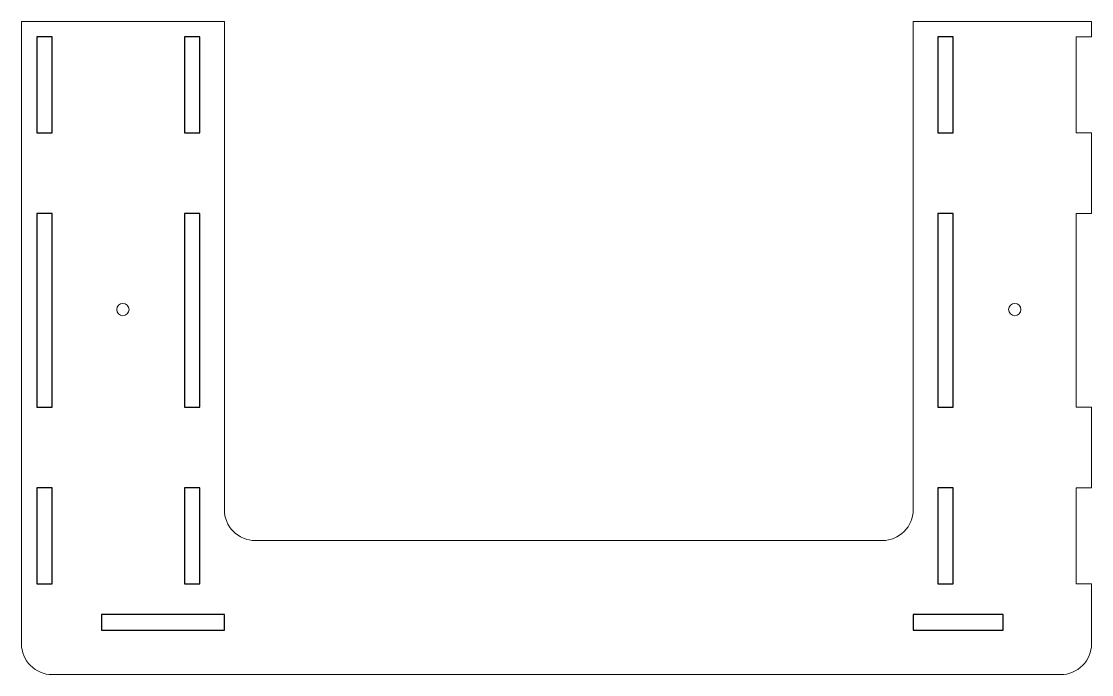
# Model space of a CAD drawing. Header units: millimetres. Extents: x -181 to 167, y -97 to 115.
import ezdxf

# ---------------------------------------------------------------- set-up
doc = ezdxf.new("R2010")
doc.units = ezdxf.units.MM

msp = doc.modelspace()

# ---------------------------------------------------------------- linework, layer by layer
at = {"color": 1, "lineweight": 5, "true_color": 0xff0000, "flags": 128}
msp.add_lwpolyline([(-117.25, 115.04), (-181.24, 115.04), (-181.24, -87.46, 0.414214), (-171.24, -97.46), (156.75, -97.46, 0.414214), (166.75, -87.46), (166.75, -67.96), (161.75, -67.96), (161.75, -36.71), (166.75, -36.71), (166.75, -10.46), (161.75, -10.46), (161.75, 52.54), (166.75, 52.54), (166.75, 78.79), (161.75, 78.79), (161.75, 110.04), (166.75, 110.04), (166.75, 115.04), (108.75, 115.04), (108.75, -43.83, -0.414214), (98.75, -53.83), (-105.25, -53.83, -0.414214), (-115.25, -43.83), (-115.25, 115.04)], format="xyb", close=True, dxfattribs=at)
for points in [[(-171.22, 78.79), (-171.22, 110.04), (-176.22, 110.04), (-176.22, 78.79)], [(-128.22, 110.04), (-128.22, 78.79), (-123.22, 78.79), (-123.22, 110.04)], [(121.75, 78.79), (121.75, 110.04), (116.75, 110.04), (116.75, 78.79)], [(-171.22, -10.46), (-171.22, 52.54), (-176.22, 52.54), (-176.22, -10.46)], [(-128.22, 52.54), (-128.22, -10.46), (-123.22, -10.46), (-123.22, 52.54)], [(121.75, -10.46), (121.75, 52.54), (116.75, 52.54), (116.75, -10.46)], [(-171.22, -67.96), (-171.22, -36.71), (-176.22, -36.71), (-176.22, -67.96)], [(-128.22, -36.71), (-128.22, -67.96), (-123.22, -67.96), (-123.22, -36.71)], [(121.75, -67.96), (121.75, -36.71), (116.75, -36.71), (116.75, -67.96)], [(-155.24, -82.96), (-115.24, -82.96), (-115.24, -77.96), (-155.24, -77.96)], [(108.76, -82.96), (138.01, -82.96), (138.01, -77.96), (108.76, -77.96)]]:
    msp.add_lwpolyline(points, close=True)
at = {"color": 1, "lineweight": 5, "true_color": 0xff0000}
for centre in [(-148.23, 21.29), (141.76, 21.29)]:
    msp.add_circle(centre, 2, dxfattribs=at)

doc.saveas('drawing.dxf')
